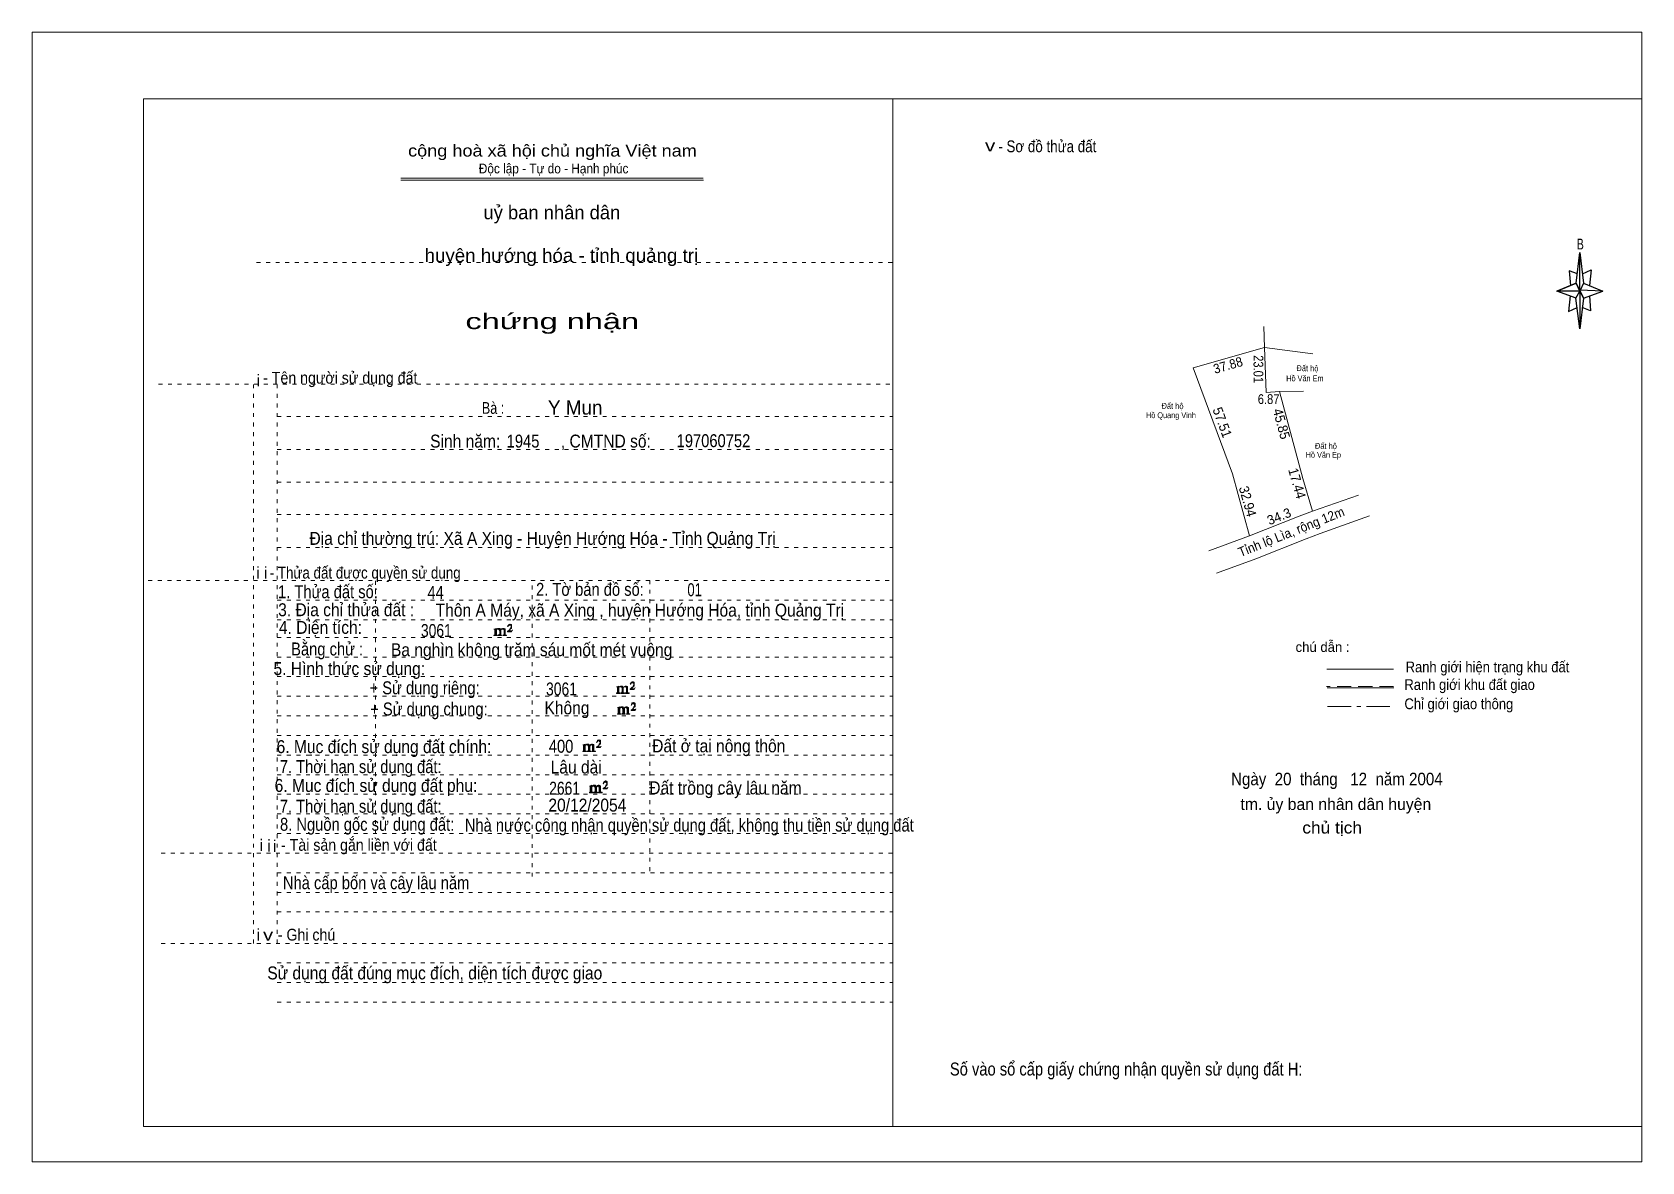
# Model space of a CAD drawing. Header units: centimetres. Extents: x -0.5 to 40.6, y -0.5 to 28.3.
import ezdxf
from ezdxf.enums import TextEntityAlignment as Align

# ---------------------------------------------------------------- set-up
doc = ezdxf.new("R2010")
doc.units = ezdxf.units.CM
doc.header["$LTSCALE"] = 0.12
for name, pattern in [('DOT_DASHED', [7.7, 5, -1.2, 0.3, -1.2]), ('DOTTED', [1.5, 0.3, -1.2]), ('MEDIUM_DASHED', [4.5, 3, -1.5])]:
    doc.linetypes.add(name, pattern=pattern)
for name, color, linetype, lineweight in [('1', 7, 'DOTTED', 13), ('22', 7, 'Continuous', 13), ('50', 7, 'Continuous', 13)]:
    doc.layers.add(name, color=color, linetype=linetype, lineweight=lineweight)
doc.layers.add('21', color=7, linetype='Continuous')

msp = doc.modelspace()

# ---------------------------------------------------------------- hatches: boundary and pattern name
at = {"layer": '50'}
for points in [[(11.74, 12.97), (11.77, 13.02), (11.77, 13.02), (11.76, 13), (11.74, 13), (11.73, 13), (11.68, 13), (11.71, 13.04), (11.72, 13.05), (11.74, 13.06), (11.74, 13.08), (11.74, 13.1), (11.74, 13.12), (11.74, 13.13), (11.74, 13.15), (11.73, 13.16), (11.72, 13.16), (11.71, 13.17), (11.7, 13.17), (11.68, 13.16), (11.68, 13.16), (11.67, 13.15), (11.66, 13.13), (11.64, 13.11), (11.66, 13.11), (11.66, 13.13), (11.67, 13.13), (11.68, 13.14), (11.7, 13.14), (11.71, 13.14), (11.72, 13.13), (11.73, 13.13), (11.73, 13.1), (11.73, 13.08), (11.71, 13.06), (11.71, 13.04), (11.7, 13.03), (11.64, 12.98), (11.64, 12.97)], [(11.32, 12.91), (11.32, 12.9), (11.32, 12.89), (11.3, 12.89), (11.29, 12.89), (11.29, 12.88), (11.38, 12.88), (11.38, 12.89), (11.37, 12.89), (11.36, 12.89), (11.36, 12.9), (11.36, 12.91), (11.36, 13.02), (11.36, 13.03), (11.37, 13.04), (11.39, 13.04), (11.4, 13.04), (11.41, 13.04), (11.42, 13.03), (11.44, 13), (11.44, 12.91), (11.42, 12.9), (11.42, 12.89), (11.41, 12.89), (11.4, 12.89), (11.4, 12.88), (11.49, 12.88), (11.49, 12.89), (11.48, 12.89), (11.47, 12.89), (11.47, 12.9), (11.47, 12.91), (11.47, 13.02), (11.49, 13.04), (11.5, 13.04), (11.51, 13.04), (11.54, 13.04), (11.54, 13.03), (11.55, 13.02), (11.55, 13), (11.55, 12.91), (11.55, 12.9), (11.54, 12.89), (11.54, 12.89), (11.52, 12.89), (11.52, 12.88), (11.61, 12.88), (11.61, 12.89), (11.6, 12.89), (11.59, 12.89), (11.58, 12.9), (11.58, 12.91), (11.58, 12.98), (11.58, 13.03), (11.58, 13.04), (11.57, 13.05), (11.55, 13.06), (11.52, 13.06), (11.51, 13.06), (11.49, 13.05), (11.46, 13.03), (11.46, 13.04), (11.45, 13.06), (11.44, 13.06), (11.42, 13.06), (11.4, 13.06), (11.39, 13.06), (11.37, 13.04), (11.36, 13.04), (11.36, 13.03), (11.36, 13.03), (11.36, 13.04), (11.36, 13.06), (11.29, 13.04), (11.29, 13.04), (11.3, 13.04), (11.32, 13.03), (11.32, 13.02), (11.32, 13.01)], [(14.44, 11.44), (14.44, 11.43), (14.44, 11.42), (14.43, 11.42), (14.42, 11.42), (14.42, 11.4), (14.5, 11.4), (14.5, 11.42), (14.49, 11.42), (14.48, 11.42), (14.48, 11.43), (14.48, 11.44), (14.48, 11.55), (14.48, 11.56), (14.49, 11.57), (14.52, 11.57), (14.53, 11.57), (14.54, 11.57), (14.55, 11.56), (14.56, 11.52), (14.56, 11.44), (14.55, 11.43), (14.55, 11.42), (14.54, 11.42), (14.53, 11.42), (14.53, 11.4), (14.62, 11.4), (14.62, 11.42), (14.6, 11.42), (14.59, 11.42), (14.59, 11.43), (14.59, 11.44), (14.59, 11.55), (14.62, 11.57), (14.63, 11.57), (14.64, 11.57), (14.66, 11.57), (14.66, 11.56), (14.67, 11.55), (14.67, 11.52), (14.67, 11.44), (14.67, 11.43), (14.66, 11.42), (14.66, 11.42), (14.65, 11.42), (14.65, 11.4), (14.74, 11.4), (14.74, 11.42), (14.72, 11.42), (14.71, 11.42), (14.7, 11.43), (14.7, 11.44), (14.7, 11.51), (14.7, 11.56), (14.7, 11.57), (14.69, 11.58), (14.67, 11.59), (14.65, 11.59), (14.64, 11.59), (14.62, 11.58), (14.58, 11.56), (14.58, 11.57), (14.57, 11.59), (14.56, 11.59), (14.55, 11.59), (14.53, 11.59), (14.52, 11.59), (14.49, 11.57), (14.48, 11.57), (14.48, 11.56), (14.48, 11.56), (14.48, 11.57), (14.48, 11.59), (14.42, 11.57), (14.42, 11.57), (14.43, 11.57), (14.44, 11.56), (14.44, 11.55), (14.44, 11.54)], [(14.87, 11.5), (14.89, 11.55), (14.89, 11.55), (14.88, 11.52), (14.87, 11.52), (14.86, 11.52), (14.8, 11.52), (14.84, 11.57), (14.85, 11.58), (14.87, 11.59), (14.87, 11.61), (14.87, 11.62), (14.87, 11.65), (14.87, 11.66), (14.87, 11.68), (14.86, 11.69), (14.85, 11.69), (14.84, 11.7), (14.82, 11.7), (14.8, 11.69), (14.8, 11.69), (14.79, 11.68), (14.78, 11.66), (14.77, 11.64), (14.78, 11.64), (14.78, 11.66), (14.79, 11.66), (14.8, 11.67), (14.82, 11.67), (14.84, 11.67), (14.85, 11.66), (14.86, 11.66), (14.86, 11.62), (14.86, 11.61), (14.84, 11.59), (14.84, 11.57), (14.82, 11.56), (14.77, 11.51), (14.77, 11.5)], [(14.89, 10.97), (14.91, 11.01), (14.91, 11.01), (14.9, 10.99), (14.89, 10.99), (14.88, 10.99), (14.82, 10.99), (14.86, 11.04), (14.87, 11.05), (14.89, 11.06), (14.89, 11.08), (14.89, 11.09), (14.89, 11.11), (14.89, 11.12), (14.89, 11.15), (14.88, 11.16), (14.87, 11.16), (14.86, 11.17), (14.85, 11.17), (14.82, 11.16), (14.82, 11.16), (14.81, 11.15), (14.8, 11.12), (14.79, 11.1), (14.8, 11.1), (14.8, 11.12), (14.81, 11.12), (14.82, 11.14), (14.85, 11.14), (14.86, 11.14), (14.87, 11.12), (14.88, 11.12), (14.88, 11.09), (14.88, 11.08), (14.86, 11.06), (14.86, 11.04), (14.85, 11.02), (14.79, 10.98), (14.79, 10.97)], [(14.46, 10.9), (14.46, 10.89), (14.46, 10.88), (14.45, 10.88), (14.44, 10.88), (14.44, 10.87), (14.53, 10.87), (14.53, 10.88), (14.52, 10.88), (14.5, 10.88), (14.5, 10.89), (14.5, 10.9), (14.5, 11.01), (14.5, 11.02), (14.52, 11.04), (14.54, 11.04), (14.55, 11.04), (14.56, 11.04), (14.57, 11.02), (14.58, 10.99), (14.58, 10.9), (14.57, 10.89), (14.57, 10.88), (14.56, 10.88), (14.55, 10.88), (14.55, 10.87), (14.64, 10.87), (14.64, 10.88), (14.63, 10.88), (14.62, 10.88), (14.62, 10.89), (14.62, 10.9), (14.62, 11.01), (14.64, 11.04), (14.65, 11.04), (14.66, 11.04), (14.68, 11.04), (14.68, 11.02), (14.69, 11.01), (14.69, 10.99), (14.69, 10.9), (14.69, 10.89), (14.68, 10.88), (14.68, 10.88), (14.67, 10.88), (14.67, 10.87), (14.76, 10.87), (14.76, 10.88), (14.75, 10.88), (14.74, 10.88), (14.72, 10.89), (14.72, 10.9), (14.72, 10.98), (14.72, 11.02), (14.72, 11.04), (14.71, 11.05), (14.69, 11.06), (14.67, 11.06), (14.66, 11.06), (14.64, 11.05), (14.6, 11.02), (14.6, 11.04), (14.59, 11.06), (14.58, 11.06), (14.57, 11.06), (14.55, 11.06), (14.54, 11.06), (14.52, 11.04), (14.5, 11.04), (14.5, 11.02), (14.5, 11.02), (14.5, 11.04), (14.5, 11.06), (14.44, 11.04), (14.44, 11.04), (14.45, 11.04), (14.46, 11.02), (14.46, 11.01), (14.46, 11)], [(13.58, 9.95), (13.58, 9.94), (13.58, 9.93), (13.57, 9.93), (13.56, 9.93), (13.56, 9.92), (13.65, 9.92), (13.65, 9.93), (13.64, 9.93), (13.62, 9.93), (13.62, 9.94), (13.62, 9.95), (13.62, 10.06), (13.62, 10.07), (13.64, 10.09), (13.66, 10.09), (13.67, 10.09), (13.68, 10.09), (13.69, 10.07), (13.7, 10.04), (13.7, 9.95), (13.69, 9.94), (13.69, 9.93), (13.68, 9.93), (13.67, 9.93), (13.67, 9.92), (13.76, 9.92), (13.76, 9.93), (13.75, 9.93), (13.74, 9.93), (13.74, 9.94), (13.74, 9.95), (13.74, 10.06), (13.76, 10.09), (13.77, 10.09), (13.78, 10.09), (13.8, 10.09), (13.8, 10.07), (13.81, 10.06), (13.81, 10.04), (13.81, 9.95), (13.81, 9.94), (13.8, 9.93), (13.8, 9.93), (13.79, 9.93), (13.79, 9.92), (13.88, 9.92), (13.88, 9.93), (13.87, 9.93), (13.86, 9.93), (13.84, 9.94), (13.84, 9.95), (13.84, 10.03), (13.84, 10.07), (13.84, 10.09), (13.83, 10.1), (13.81, 10.11), (13.79, 10.11), (13.78, 10.11), (13.76, 10.1), (13.72, 10.07), (13.72, 10.09), (13.71, 10.11), (13.7, 10.11), (13.69, 10.11), (13.67, 10.11), (13.66, 10.11), (13.64, 10.09), (13.62, 10.09), (13.62, 10.07), (13.62, 10.07), (13.62, 10.09), (13.62, 10.11), (13.56, 10.09), (13.56, 10.09), (13.57, 10.09), (13.58, 10.07), (13.58, 10.06), (13.58, 10.05)], [(14.01, 10.02), (14.03, 10.06), (14.03, 10.06), (14.02, 10.04), (14.01, 10.04), (14, 10.04), (13.94, 10.04), (13.98, 10.09), (13.99, 10.1), (14.01, 10.11), (14.01, 10.13), (14.01, 10.14), (14.01, 10.16), (14.01, 10.17), (14.01, 10.2), (14, 10.21), (13.99, 10.21), (13.98, 10.22), (13.97, 10.22), (13.94, 10.21), (13.94, 10.21), (13.93, 10.2), (13.92, 10.17), (13.91, 10.15), (13.92, 10.15), (13.92, 10.17), (13.93, 10.17), (13.94, 10.19), (13.97, 10.19), (13.98, 10.19), (13.99, 10.17), (14, 10.17), (14, 10.14), (14, 10.13), (13.98, 10.11), (13.98, 10.09), (13.97, 10.07), (13.91, 10.03), (13.91, 10.02)], [(13.75, 8.9), (13.75, 8.89), (13.75, 8.88), (13.74, 8.88), (13.73, 8.88), (13.73, 8.87), (13.82, 8.87), (13.82, 8.88), (13.81, 8.88), (13.79, 8.88), (13.79, 8.89), (13.79, 8.9), (13.79, 9.01), (13.79, 9.02), (13.81, 9.04), (13.83, 9.04), (13.84, 9.04), (13.85, 9.04), (13.86, 9.02), (13.87, 8.99), (13.87, 8.9), (13.86, 8.89), (13.86, 8.88), (13.85, 8.88), (13.84, 8.88), (13.84, 8.87), (13.93, 8.87), (13.93, 8.88), (13.92, 8.88), (13.91, 8.88), (13.91, 8.89), (13.91, 8.9), (13.91, 9.01), (13.93, 9.04), (13.94, 9.04), (13.95, 9.04), (13.97, 9.04), (13.97, 9.02), (13.98, 9.01), (13.98, 8.99), (13.98, 8.9), (13.98, 8.89), (13.97, 8.88), (13.97, 8.88), (13.96, 8.88), (13.96, 8.87), (14.05, 8.87), (14.05, 8.88), (14.04, 8.88), (14.03, 8.88), (14.01, 8.89), (14.01, 8.9), (14.01, 8.98), (14.01, 9.02), (14.01, 9.04), (14, 9.05), (13.98, 9.06), (13.96, 9.06), (13.95, 9.06), (13.93, 9.05), (13.89, 9.02), (13.89, 9.04), (13.88, 9.06), (13.87, 9.06), (13.86, 9.06), (13.84, 9.06), (13.83, 9.06), (13.81, 9.04), (13.79, 9.04), (13.79, 9.02), (13.79, 9.02), (13.79, 9.04), (13.79, 9.06), (13.73, 9.04), (13.73, 9.04), (13.74, 9.04), (13.75, 9.02), (13.75, 9.01), (13.75, 9)], [(14.18, 8.97), (14.2, 9.01), (14.2, 9.01), (14.19, 8.99), (14.18, 8.99), (14.17, 8.99), (14.11, 8.99), (14.15, 9.04), (14.16, 9.05), (14.18, 9.06), (14.18, 9.08), (14.18, 9.09), (14.18, 9.11), (14.18, 9.12), (14.18, 9.15), (14.17, 9.16), (14.16, 9.16), (14.15, 9.17), (14.14, 9.17), (14.11, 9.16), (14.11, 9.16), (14.1, 9.15), (14.09, 9.12), (14.08, 9.1), (14.09, 9.1), (14.09, 9.12), (14.1, 9.12), (14.11, 9.14), (14.14, 9.14), (14.15, 9.14), (14.16, 9.12), (14.17, 9.12), (14.17, 9.09), (14.17, 9.08), (14.15, 9.06), (14.15, 9.04), (14.14, 9.02), (14.08, 8.98), (14.08, 8.97)]]:
    msp.add_hatch(color=256, dxfattribs=at).paths.add_polyline_path(points)

# ---------------------------------------------------------------- linework, layer by layer
at = {"layer": '1', "linetype": 'Continuous'}
for p, q in [((2.36, 0.36), (2.36, 26.56)), ((2.36, 26.56), (40.56, 26.56)), ((21.46, 0.36), (21.46, 26.56)), ((40.56, 0.36), (40.56, 26.56)), ((8.92, 24.54), (16.63, 24.54)), ((8.92, 24.49), (16.64, 24.49)), ((2.36, 0.36), (40.56, 0.36))]:
    msp.add_line(p, q, dxfattribs=at)
at = {"layer": '1'}
for p, q in [((5.24, 22.39), (21.46, 22.39)), ((2.74, 19.29), (21.46, 19.29)), ((5.16, 5.03), (5.16, 19.29)), ((5.77, 5.03), (5.77, 19.29)), ((5.77, 18.46), (21.46, 18.46)), ((5.77, 17.62), (21.46, 17.62)), ((5.77, 16.79), (21.46, 16.79)), ((5.77, 15.96), (21.46, 15.96)), ((5.77, 15.12), (21.46, 15.12)), ((2.48, 14.28), (21.46, 14.28)), ((8.27, 7.83), (8.27, 14.28)), ((12.27, 6.73), (12.27, 14.28)), ((15.27, 6.87), (15.27, 14.28)), ((5.77, 13.78), (21.46, 13.78)), ((5.77, 13.28), (21.46, 13.28)), ((5.77, 12.83), (21.46, 12.83)), ((5.77, 12.33), (21.46, 12.33)), ((5.77, 11.83), (21.46, 11.83)), ((5.77, 11.33), (21.46, 11.33)), ((5.77, 10.83), (21.46, 10.83)), ((5.77, 10.33), (21.46, 10.33)), ((5.77, 9.83), (21.46, 9.83)), ((5.77, 9.33), (21.46, 9.33)), ((5.77, 8.83), (21.46, 8.83)), ((5.77, 8.33), (21.46, 8.33)), ((5.77, 7.83), (21.46, 7.83)), ((2.81, 7.33), (21.46, 7.33)), ((5.77, 6.83), (21.46, 6.83)), ((5.77, 6.33), (21.46, 6.33)), ((5.77, 5.83), (21.46, 5.83)), ((2.81, 5.03), (21.46, 5.03)), ((5.77, 4.53), (21.46, 4.53)), ((5.77, 4.03), (21.46, 4.03)), ((5.77, 3.53), (21.46, 3.53))]:
    msp.add_line(p, q, dxfattribs=at)
at = {"layer": '1', "linetype": 'Continuous'}
msp.add_lwpolyline([(-0.48, -0.54), (40.56, -0.54), (40.56, 28.26), (-0.48, 28.26)], close=True, dxfattribs=at)
at = {"layer": '22'}
for p, q in [((30.94, 20.22), (30.92, 20.76)), ((32.17, 20.06), (30.94, 20.22)), ((31.32, 19.1), (31.93, 19.11)), ((33.34, 16.46), (32.16, 16.05)), ((30.56, 15.42), (29.52, 15.04)), ((32, 15.34), (30.72, 14.83)), ((30.72, 14.83), (29.72, 14.47))]:
    msp.add_line(p, q, dxfattribs=at)
msp.add_lwpolyline([(30.94, 20.22), (30.98, 19.07), (31.32, 19.1), (31.92, 16.88), (32.16, 16.05), (31.82, 15.92), (30.56, 15.42), (30.12, 17), (29.12, 19.7)], close=True, dxfattribs=at)
for points in [[(30.56, 15.42), (30.12, 17), (29.12, 19.7), (30.94, 20.22)], [(31.32, 19.1), (30.98, 19.07), (30.94, 20.22)], [(32.16, 16.05), (31.92, 16.88), (31.32, 19.1)], [(32.16, 16.05), (31.82, 15.92), (30.56, 15.42)], [(33.62, 15.93), (32.36, 15.48), (32, 15.34)]]:
    msp.add_lwpolyline(points, dxfattribs=at)
at = {"layer": '50', "lineweight": 25}
for p, q in [((38.89, 21.86), (38.98, 22.64)), ((39.07, 21.86), (39.57, 21.66)), ((38.89, 21.48), (38.39, 21.66)), ((39.07, 21.48), (38.98, 20.7)), ((39.23, 21.54), (39.25, 21.16)), ((39.25, 21.16), (39.04, 21.24))]:
    msp.add_line(p, q, dxfattribs=at)
at = {"layer": '50'}
for p, q in [((34.23, 12.02), (32.53, 12.02)), ((34.24, 11.54), (32.54, 11.54))]:
    msp.add_line(p, q, dxfattribs=at)
at = {"layer": '50', "linetype": 'MEDIUM_DASHED'}
msp.add_line((34.23, 11.58), (32.52, 11.58), dxfattribs=at)
at = {"layer": '50', "linetype": 'DOT_DASHED'}
msp.add_line((32.55, 11.07), (34.26, 11.07), dxfattribs=at)
at = {"layer": '50', "lineweight": 25}
for points in [[(38.98, 22.64), (39.07, 21.86), (38.98, 21.66)], [(38.98, 21.66), (38.39, 21.66), (38.89, 21.86), (39.07, 21.48), (39.57, 21.66), (38.98, 21.68)], [(38.98, 21.66), (38.98, 20.7), (38.88, 21.48)]]:
    msp.add_lwpolyline(points, close=True, dxfattribs=at)
for points in [[(38.92, 22.1), (38.71, 22.18), (38.74, 21.8)], [(39.05, 22.1), (39.27, 22.2), (39.23, 21.8)], [(38.98, 21.66), (38.89, 21.86), (38.39, 21.66)], [(38.73, 21.54), (38.69, 21.14), (38.91, 21.24)], [(38.98, 21.66), (39.07, 21.48), (39.57, 21.66)]]:
    msp.add_lwpolyline(points, dxfattribs=at)
at = {"layer": '50'}
for points in [[(11.74, 12.97), (11.77, 13.02), (11.77, 13.02), (11.76, 13), (11.74, 13), (11.73, 13), (11.68, 13), (11.71, 13.04), (11.72, 13.05), (11.74, 13.06), (11.74, 13.08), (11.74, 13.1), (11.74, 13.12), (11.74, 13.13), (11.74, 13.15), (11.73, 13.16), (11.72, 13.16), (11.71, 13.17), (11.7, 13.17), (11.68, 13.16), (11.68, 13.16), (11.67, 13.15), (11.66, 13.13), (11.64, 13.11), (11.66, 13.11), (11.66, 13.13), (11.67, 13.13), (11.68, 13.14), (11.7, 13.14), (11.71, 13.14), (11.72, 13.13), (11.73, 13.13), (11.73, 13.1), (11.73, 13.08), (11.71, 13.06), (11.71, 13.04), (11.7, 13.03), (11.64, 12.98), (11.64, 12.97)], [(11.32, 12.91), (11.32, 12.9), (11.32, 12.89), (11.3, 12.89), (11.29, 12.89), (11.29, 12.88), (11.38, 12.88), (11.38, 12.89), (11.37, 12.89), (11.36, 12.89), (11.36, 12.9), (11.36, 12.91), (11.36, 13.02), (11.36, 13.03), (11.37, 13.04), (11.39, 13.04), (11.4, 13.04), (11.41, 13.04), (11.42, 13.03), (11.44, 13), (11.44, 12.91), (11.42, 12.9), (11.42, 12.89), (11.41, 12.89), (11.4, 12.89), (11.4, 12.88), (11.49, 12.88), (11.49, 12.89), (11.48, 12.89), (11.47, 12.89), (11.47, 12.9), (11.47, 12.91), (11.47, 13.02), (11.49, 13.04), (11.5, 13.04), (11.51, 13.04), (11.54, 13.04), (11.54, 13.03), (11.55, 13.02), (11.55, 13), (11.55, 12.91), (11.55, 12.9), (11.54, 12.89), (11.54, 12.89), (11.52, 12.89), (11.52, 12.88), (11.61, 12.88), (11.61, 12.89), (11.6, 12.89), (11.59, 12.89), (11.58, 12.9), (11.58, 12.91), (11.58, 12.98), (11.58, 13.03), (11.58, 13.04), (11.57, 13.05), (11.55, 13.06), (11.52, 13.06), (11.51, 13.06), (11.49, 13.05), (11.46, 13.03), (11.46, 13.04), (11.45, 13.06), (11.44, 13.06), (11.42, 13.06), (11.4, 13.06), (11.39, 13.06), (11.37, 13.04), (11.36, 13.04), (11.36, 13.03), (11.36, 13.03), (11.36, 13.04), (11.36, 13.06), (11.29, 13.04), (11.29, 13.04), (11.3, 13.04), (11.32, 13.03), (11.32, 13.02), (11.32, 13.01)], [(14.44, 11.44), (14.44, 11.43), (14.44, 11.42), (14.43, 11.42), (14.42, 11.42), (14.42, 11.4), (14.5, 11.4), (14.5, 11.42), (14.49, 11.42), (14.48, 11.42), (14.48, 11.43), (14.48, 11.44), (14.48, 11.55), (14.48, 11.56), (14.49, 11.57), (14.52, 11.57), (14.53, 11.57), (14.54, 11.57), (14.55, 11.56), (14.56, 11.52), (14.56, 11.44), (14.55, 11.43), (14.55, 11.42), (14.54, 11.42), (14.53, 11.42), (14.53, 11.4), (14.62, 11.4), (14.62, 11.42), (14.6, 11.42), (14.59, 11.42), (14.59, 11.43), (14.59, 11.44), (14.59, 11.55), (14.62, 11.57), (14.63, 11.57), (14.64, 11.57), (14.66, 11.57), (14.66, 11.56), (14.67, 11.55), (14.67, 11.52), (14.67, 11.44), (14.67, 11.43), (14.66, 11.42), (14.66, 11.42), (14.65, 11.42), (14.65, 11.4), (14.74, 11.4), (14.74, 11.42), (14.72, 11.42), (14.71, 11.42), (14.7, 11.43), (14.7, 11.44), (14.7, 11.51), (14.7, 11.56), (14.7, 11.57), (14.69, 11.58), (14.67, 11.59), (14.65, 11.59), (14.64, 11.59), (14.62, 11.58), (14.58, 11.56), (14.58, 11.57), (14.57, 11.59), (14.56, 11.59), (14.55, 11.59), (14.53, 11.59), (14.52, 11.59), (14.49, 11.57), (14.48, 11.57), (14.48, 11.56), (14.48, 11.56), (14.48, 11.57), (14.48, 11.59), (14.42, 11.57), (14.42, 11.57), (14.43, 11.57), (14.44, 11.56), (14.44, 11.55), (14.44, 11.54)], [(14.87, 11.5), (14.89, 11.55), (14.89, 11.55), (14.88, 11.52), (14.87, 11.52), (14.86, 11.52), (14.8, 11.52), (14.84, 11.57), (14.85, 11.58), (14.87, 11.59), (14.87, 11.61), (14.87, 11.62), (14.87, 11.65), (14.87, 11.66), (14.87, 11.68), (14.86, 11.69), (14.85, 11.69), (14.84, 11.7), (14.82, 11.7), (14.8, 11.69), (14.8, 11.69), (14.79, 11.68), (14.78, 11.66), (14.77, 11.64), (14.78, 11.64), (14.78, 11.66), (14.79, 11.66), (14.8, 11.67), (14.82, 11.67), (14.84, 11.67), (14.85, 11.66), (14.86, 11.66), (14.86, 11.62), (14.86, 11.61), (14.84, 11.59), (14.84, 11.57), (14.82, 11.56), (14.77, 11.51), (14.77, 11.5)], [(14.89, 10.97), (14.91, 11.01), (14.91, 11.01), (14.9, 10.99), (14.89, 10.99), (14.88, 10.99), (14.82, 10.99), (14.86, 11.04), (14.87, 11.05), (14.89, 11.06), (14.89, 11.08), (14.89, 11.09), (14.89, 11.11), (14.89, 11.12), (14.89, 11.15), (14.88, 11.16), (14.87, 11.16), (14.86, 11.17), (14.85, 11.17), (14.82, 11.16), (14.82, 11.16), (14.81, 11.15), (14.8, 11.12), (14.79, 11.1), (14.8, 11.1), (14.8, 11.12), (14.81, 11.12), (14.82, 11.14), (14.85, 11.14), (14.86, 11.14), (14.87, 11.12), (14.88, 11.12), (14.88, 11.09), (14.88, 11.08), (14.86, 11.06), (14.86, 11.04), (14.85, 11.02), (14.79, 10.98), (14.79, 10.97)], [(14.46, 10.9), (14.46, 10.89), (14.46, 10.88), (14.45, 10.88), (14.44, 10.88), (14.44, 10.87), (14.53, 10.87), (14.53, 10.88), (14.52, 10.88), (14.5, 10.88), (14.5, 10.89), (14.5, 10.9), (14.5, 11.01), (14.5, 11.02), (14.52, 11.04), (14.54, 11.04), (14.55, 11.04), (14.56, 11.04), (14.57, 11.02), (14.58, 10.99), (14.58, 10.9), (14.57, 10.89), (14.57, 10.88), (14.56, 10.88), (14.55, 10.88), (14.55, 10.87), (14.64, 10.87), (14.64, 10.88), (14.63, 10.88), (14.62, 10.88), (14.62, 10.89), (14.62, 10.9), (14.62, 11.01), (14.64, 11.04), (14.65, 11.04), (14.66, 11.04), (14.68, 11.04), (14.68, 11.02), (14.69, 11.01), (14.69, 10.99), (14.69, 10.9), (14.69, 10.89), (14.68, 10.88), (14.68, 10.88), (14.67, 10.88), (14.67, 10.87), (14.76, 10.87), (14.76, 10.88), (14.75, 10.88), (14.74, 10.88), (14.72, 10.89), (14.72, 10.9), (14.72, 10.98), (14.72, 11.02), (14.72, 11.04), (14.71, 11.05), (14.69, 11.06), (14.67, 11.06), (14.66, 11.06), (14.64, 11.05), (14.6, 11.02), (14.6, 11.04), (14.59, 11.06), (14.58, 11.06), (14.57, 11.06), (14.55, 11.06), (14.54, 11.06), (14.52, 11.04), (14.5, 11.04), (14.5, 11.02), (14.5, 11.02), (14.5, 11.04), (14.5, 11.06), (14.44, 11.04), (14.44, 11.04), (14.45, 11.04), (14.46, 11.02), (14.46, 11.01), (14.46, 11)], [(13.58, 9.95), (13.58, 9.94), (13.58, 9.93), (13.57, 9.93), (13.56, 9.93), (13.56, 9.92), (13.65, 9.92), (13.65, 9.93), (13.64, 9.93), (13.62, 9.93), (13.62, 9.94), (13.62, 9.95), (13.62, 10.06), (13.62, 10.07), (13.64, 10.09), (13.66, 10.09), (13.67, 10.09), (13.68, 10.09), (13.69, 10.07), (13.7, 10.04), (13.7, 9.95), (13.69, 9.94), (13.69, 9.93), (13.68, 9.93), (13.67, 9.93), (13.67, 9.92), (13.76, 9.92), (13.76, 9.93), (13.75, 9.93), (13.74, 9.93), (13.74, 9.94), (13.74, 9.95), (13.74, 10.06), (13.76, 10.09), (13.77, 10.09), (13.78, 10.09), (13.8, 10.09), (13.8, 10.07), (13.81, 10.06), (13.81, 10.04), (13.81, 9.95), (13.81, 9.94), (13.8, 9.93), (13.8, 9.93), (13.79, 9.93), (13.79, 9.92), (13.88, 9.92), (13.88, 9.93), (13.87, 9.93), (13.86, 9.93), (13.84, 9.94), (13.84, 9.95), (13.84, 10.03), (13.84, 10.07), (13.84, 10.09), (13.83, 10.1), (13.81, 10.11), (13.79, 10.11), (13.78, 10.11), (13.76, 10.1), (13.72, 10.07), (13.72, 10.09), (13.71, 10.11), (13.7, 10.11), (13.69, 10.11), (13.67, 10.11), (13.66, 10.11), (13.64, 10.09), (13.62, 10.09), (13.62, 10.07), (13.62, 10.07), (13.62, 10.09), (13.62, 10.11), (13.56, 10.09), (13.56, 10.09), (13.57, 10.09), (13.58, 10.07), (13.58, 10.06), (13.58, 10.05)], [(14.01, 10.02), (14.03, 10.06), (14.03, 10.06), (14.02, 10.04), (14.01, 10.04), (14, 10.04), (13.94, 10.04), (13.98, 10.09), (13.99, 10.1), (14.01, 10.11), (14.01, 10.13), (14.01, 10.14), (14.01, 10.16), (14.01, 10.17), (14.01, 10.2), (14, 10.21), (13.99, 10.21), (13.98, 10.22), (13.97, 10.22), (13.94, 10.21), (13.94, 10.21), (13.93, 10.2), (13.92, 10.17), (13.91, 10.15), (13.92, 10.15), (13.92, 10.17), (13.93, 10.17), (13.94, 10.19), (13.97, 10.19), (13.98, 10.19), (13.99, 10.17), (14, 10.17), (14, 10.14), (14, 10.13), (13.98, 10.11), (13.98, 10.09), (13.97, 10.07), (13.91, 10.03), (13.91, 10.02)], [(13.75, 8.9), (13.75, 8.89), (13.75, 8.88), (13.74, 8.88), (13.73, 8.88), (13.73, 8.87), (13.82, 8.87), (13.82, 8.88), (13.81, 8.88), (13.79, 8.88), (13.79, 8.89), (13.79, 8.9), (13.79, 9.01), (13.79, 9.02), (13.81, 9.04), (13.83, 9.04), (13.84, 9.04), (13.85, 9.04), (13.86, 9.02), (13.87, 8.99), (13.87, 8.9), (13.86, 8.89), (13.86, 8.88), (13.85, 8.88), (13.84, 8.88), (13.84, 8.87), (13.93, 8.87), (13.93, 8.88), (13.92, 8.88), (13.91, 8.88), (13.91, 8.89), (13.91, 8.9), (13.91, 9.01), (13.93, 9.04), (13.94, 9.04), (13.95, 9.04), (13.97, 9.04), (13.97, 9.02), (13.98, 9.01), (13.98, 8.99), (13.98, 8.9), (13.98, 8.89), (13.97, 8.88), (13.97, 8.88), (13.96, 8.88), (13.96, 8.87), (14.05, 8.87), (14.05, 8.88), (14.04, 8.88), (14.03, 8.88), (14.01, 8.89), (14.01, 8.9), (14.01, 8.98), (14.01, 9.02), (14.01, 9.04), (14, 9.05), (13.98, 9.06), (13.96, 9.06), (13.95, 9.06), (13.93, 9.05), (13.89, 9.02), (13.89, 9.04), (13.88, 9.06), (13.87, 9.06), (13.86, 9.06), (13.84, 9.06), (13.83, 9.06), (13.81, 9.04), (13.79, 9.04), (13.79, 9.02), (13.79, 9.02), (13.79, 9.04), (13.79, 9.06), (13.73, 9.04), (13.73, 9.04), (13.74, 9.04), (13.75, 9.02), (13.75, 9.01), (13.75, 9)], [(14.18, 8.97), (14.2, 9.01), (14.2, 9.01), (14.19, 8.99), (14.18, 8.99), (14.17, 8.99), (14.11, 8.99), (14.15, 9.04), (14.16, 9.05), (14.18, 9.06), (14.18, 9.08), (14.18, 9.09), (14.18, 9.11), (14.18, 9.12), (14.18, 9.15), (14.17, 9.16), (14.16, 9.16), (14.15, 9.17), (14.14, 9.17), (14.11, 9.16), (14.11, 9.16), (14.1, 9.15), (14.09, 9.12), (14.08, 9.1), (14.09, 9.1), (14.09, 9.12), (14.1, 9.12), (14.11, 9.14), (14.14, 9.14), (14.15, 9.14), (14.16, 9.12), (14.17, 9.12), (14.17, 9.09), (14.17, 9.08), (14.15, 9.06), (14.15, 9.04), (14.14, 9.02), (14.08, 8.98), (14.08, 8.97)]]:
    msp.add_lwpolyline(points, close=True, dxfattribs=at)

# ---------------------------------------------------------------- texts
at = {"layer": '1'}
for s, height, width, p in [('v', 0.3, 1.3, (23.945, 25.22)), ('- Sơ đồ thửa đất ', 0.3, 0.85, (25.45, 25.2)), ('cộng hoà xã hội chủ nghĩa Việt nam', 0.3, 1.15, (12.785, 25.09)), ('Độc lập - Tự do - Hạnh phúc', 0.25, 0.9, (12.815, 24.66)), ('chứng nhận', 0.4, 1.55, (12.78, 20.69)), ('- Tên người sử dụng đất', 0.3, 0.9, (7.375, 19.3)), ('- Thửa đất được quyền sử dụng', 0.3, 0.85, (8.01, 14.33)), ('- Tài sản gắn liền với đất ', 0.3, 0.9, (7.9, 7.39)), ('- Ghi chú', 0.3, 0.9, (6.515, 5.1)), ('v', 0.3, 1.3, (5.535, 5.1))]:
    msp.add_text(s, height=height, dxfattribs=dict(at, width=width)).set_placement(p, align=Align.CENTER)
for s, height, p in [('uỷ ban nhân dân', 0.35, (12.77, 23.49)), ('i', 0.3, (5.285, 19.23)), ('i', 0.3, (5.275, 14.33)), ('i', 0.3, (5.475, 14.33)), ('i', 0.3, (5.365, 7.38)), ('i', 0.3, (5.555, 7.37)), ('i', 0.3, (5.705, 7.36)), ('i', 0.3, (5.285, 5.1))]:
    msp.add_text(s, height=height, dxfattribs=at).set_placement(p, align=Align.CENTER)
at = {"layer": '21', "width": 0.9}
msp.add_text('Hồ Quang Vinh', height=0.15, dxfattribs=at).set_placement((28.555, 18.42), align=Align.CENTER)
at = {"layer": '22'}
for s, height, rotation, width, p in [('Đất hộ', 0.15, 359.036, 0.95, (32.034, 19.616)), ('Hồ Văn Em', 0.1499, 0.036, 0.9, (31.97, 19.36)), ('Đất hộ', 0.15, 359.036, 0.95, (28.594, 18.656)), ('Đất hộ', 0.15, 359.036, 0.95, (32.504, 17.636)), ('Hồ Văn Ep', 0.1499, 0.036, 0.9, (32.44, 17.41))]:
    msp.add_text(s, height=height, rotation=rotation, dxfattribs=dict(at, width=width)).set_placement(p, align=Align.CENTER)
at = {"layer": '50'}
for s, height, width, p in [('B', 0.276, 0.75, (38.99, 22.72)), ('  huyện hướng hóa - tỉnh quảng trị', 0.34, 1.05, (12.88, 22.4)), ('6.87', 0.25, 0.85, (31.045, 18.78)), ('Bà :', 0.3, 0.8, (11.27, 18.53)), ('Sinh năm:              , CMTND số: ', 0.33, 0.9, (12.535, 17.67)), ('1945', 0.33, 0.85, (12.035, 17.67)), ('197060752', 0.33, 0.85, (16.89, 17.68)), ('Địa chỉ thường trú: Xã A Xing - Huyện Hướng Hóa - Tỉnh Quảng Trị', 0.33, 0.9, (12.535, 15.19)), ('1. Thửa đất số:  ', 0.33, 0.85, (7.165, 13.83)), ('44', 0.33, 0.85, (9.805, 13.81)), ('2. Tờ bản đồ số:  ', 0.33, 0.85, (13.845, 13.89)), ('01', 0.33, 0.75, (16.41, 13.88)), ('3. Địa chỉ thửa đất : ', 0.33, 0.9, (7.58, 13.37)), ('Thôn A Máy, xã A Xing , huyện Hướng Hóa, tỉnh Quảng Trị', 0.33, 0.9, (15.015, 13.36)), ('4. Diện tích: ', 0.33, 0.9, (6.925, 12.92)), ('3061', 0.33, 0.8, (9.825, 12.84)), ('Bằng chử :', 0.33, 0.85, (7.04, 12.37)), ('Ba nghìn không trăm sáu mốt mét vuông', 0.33, 0.9, (12.255, 12.35)), ('5. Hình thức sử dụng:', 0.33, 0.9, (7.605, 11.87)), ('Ranh giới hiện trạng khu đất', 0.275, 0.9, (36.625, 11.94)), ('+ Sử dụng riêng:', 0.33, 0.85, (9.525, 11.38)), ('3061', 0.33, 0.8, (13.015, 11.35)), ('Ranh giới khu đất giao', 0.275, 0.9, (36.17, 11.49)), ('+ Sử dụng chung:', 0.33, 0.85, (9.635, 10.84)), ('Không', 0.33, 0.9, (13.155, 10.87)), ('Chỉ giới giao thông', 0.275, 0.9, (35.895, 11)), ('Đất ở tại nông thôn', 0.33, 0.9, (17.025, 9.9)), ('6. Mục đích sử dụng đất chính:', 0.33, 0.9, (8.49, 9.88)), ('400', 0.33, 0.85, (13.005, 9.89)), ('7. Thời hạn sử dụng đất:', 0.33, 0.85, (7.895, 9.37)), ('Lâu dài', 0.33, 0.9, (13.39, 9.36)), ('6. Mục đích sử dụng đất phụ:', 0.33, 0.9, (8.285, 8.89)), ('2661', 0.33, 0.8, (13.095, 8.82)), ('Đất trồng cây lâu năm', 0.33, 0.9, (17.195, 8.83)), ('Ngày  20  tháng   12  năm 2004', 0.32, 0.9, (32.785, 9.06)), ('7. Thời hạn sử dụng đất:', 0.33, 0.85, (7.895, 8.36)), ('20/12/2054', 0.33, 0.9, (13.675, 8.39)), ('8. Nguồn gốc sử dụng đất:', 0.33, 0.85, (8.06, 7.9)), ('Nhà nước công nhận quyền sử dụng đất, không thu tiền sử dụng đất ', 0.33, 0.85, (16.325, 7.88)), ('chủ tịch', 0.3, 1.1, (32.665, 7.83)), ('Nhà cấp bốn và cây lâu năm', 0.33, 0.85, (8.29, 6.41)), ('Sử dụng đất đúng mục đích, diện tích được giao', 0.33, 0.9, (9.785, 4.11)), ('Số vào sổ cấp giấy chứng nhận quyền sử dụng đất H: ', 0.33, 0.85, (27.465, 1.66))]:
    msp.add_text(s, height=height, dxfattribs=dict(at, width=width)).set_placement(p, align=Align.CENTER)
for s, height, rotation, width, p in [('37.88', 0.24, 16.062, 0.95, (30.042, 19.654)), ('23.01', 0.25, 270, 0.85, (30.66, 19.67)), ('57.51', 0.25, 290.149, 0.95, (29.747, 18.268)), ('45.85', 0.25, 285.212, 0.95, (31.253, 18.243)), ('17.44', 0.25, 286.045, 0.95, (31.651, 16.724)), ('32.94', 0.25, 286.074, 0.95, (30.391, 16.265)), ('Tỉnh lộ Lìa, rộng 12m', 0.24, 21.782, 0.95, (31.666, 15.41))]:
    msp.add_text(s, height=height, rotation=rotation, dxfattribs=dict(at, width=width)).set_placement(p, align=Align.CENTER)
for s, height, p in [('Y Mun', 0.36, (13.365, 18.51)), ('chú dẫn :', 0.25, (32.42, 12.46)), ('tm. ủy ban nhân dân huyện ', 0.3, (32.815, 8.43))]:
    msp.add_text(s, height=height, dxfattribs=at).set_placement(p, align=Align.CENTER)
msp.add_text('34.3', height=0.24, rotation=21.782, dxfattribs=at).set_placement((31.355, 15.804), align=Align.CENTER)

doc.saveas('drawing.dxf')
